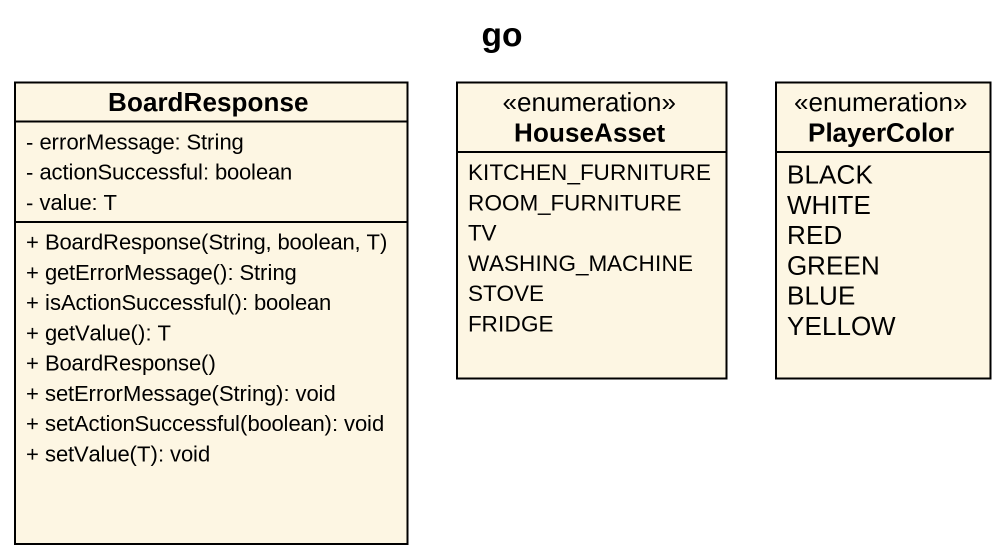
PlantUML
@startuml
title go
hide circle
hide empty members
skinparam classAttributeIconSize 0
class BoardResponse {
  - errorMessage: String
  - actionSuccessful: boolean
  - value: T
  + BoardResponse(String, boolean, T)
  + getErrorMessage(): String
  + isActionSuccessful(): boolean
  + getValue(): T
  + BoardResponse()
  + setErrorMessage(String): void
  + setActionSuccessful(boolean): void
  + setValue(T): void
}
enum HouseAsset {
  KITCHEN_FURNITURE
  ROOM_FURNITURE
  TV
  WASHING_MACHINE
  STOVE
  FRIDGE
}
enum PlayerColor {
  BLACK
  WHITE
  RED
  GREEN
  BLUE
  YELLOW
}
@enduml
